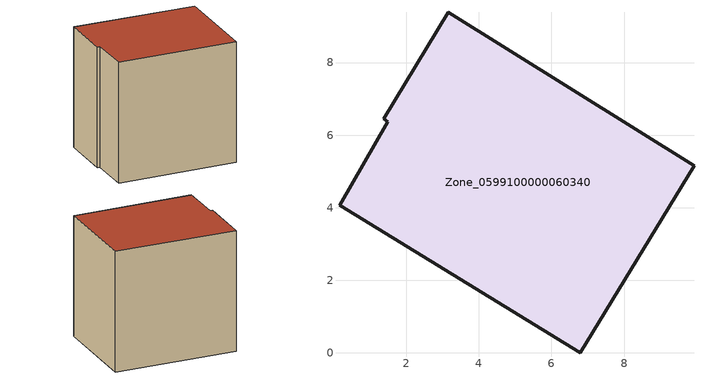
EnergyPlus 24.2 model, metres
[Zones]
Zone_0599100000060340
 floor ground (C_G): 9.93,5.16 6.8,0 0.16,4.07 1.49,6.37 1.38,6.45 3.16,9.39 z0
 wall outside (C_F): 9.93,5.16 3.16,9.39 1.38,6.45 1.49,6.37 0.16,4.07 6.8,0 9.93,5.16 z0:7.92
 roof outside (C_R): 6.8,0 9.93,5.16 3.16,9.39 1.38,6.45 1.49,6.37 0.16,4.07 z7.92
[BUILDING]
Pand.0599100000060340: North Axis=0; Terrain=City; Loads Convergence Tolerance Value=0.04; Temperature Convergence Tolerance Value=0.4; Solar Distribution=FullExterior; Maximum Number of Warmup Days=25; Minimum Number of Warmup Days=1
[Site:Location]
Rotterdam.The.Hague.AP_ZH_NLD Design_Conditions: Latitude=51.96; Longitude=4.45; Time Zone=1; Elevation=-4.5
[SITE:GROUNDTEMPERATURE:BUILDINGSURFACE]
18, 18, 18, 18, 18, 18, 18, 18, 18, 18, 18, 18
[MATERIAL] Thermal Absorptance=0.9; Solar Absorptance=0.7; Visible Absorptance=0.7
Name | Roughness | Thickness | Conductivity | Density | Specific Heat
G.TI.1946-1964 | MediumSmooth | 0.15 | 1 | 540 | 1210
F.TI.1946-1964 | Rough | 0.3 | 0.857143 | 1920 | 840
R.TI.1946-1964 | MediumRough | 0.2 | 0.277778 | 1500 | 1000
[CONSTRUCTION]
C_G: G.TI.1946-1964
C_F: F.TI.1946-1964
C_R: R.TI.1946-1964
[ZONE]
Zone_0599100000060340: Type=1; Multiplier=1; Ceiling Height=Autocalculate; Volume=Autocalculate; Floor Area=autocalculate; Part of Total Floor Area=Yes
[ZONEINFILTRATION:DESIGNFLOWRATE]
Infil_Zone_0599100000060340: Zone or ZoneList or Space or SpaceList=Zone_0599100000060340; Schedule=AlwaysOn; Design Flow Rate Calculation Method=Flow/Area; Flow Rate per Floor Area=0.003; Constant Term Coefficient=1; Temperature Term Coefficient=0; Velocity Term Coefficient=0; Velocity Squared Term Coefficient=0
[HVACTEMPLATE:ZONE:IDEALLOADSAIRSYSTEM]
Zone_0599100000060340: Maximum Heating Supply Air Temperature=50; Minimum Cooling Supply Air Temperature=13; Maximum Heating Supply Air Humidity Ratio=0.0156; Minimum Cooling Supply Air Humidity Ratio=0.0077; Heating Limit=NoLimit; Cooling Limit=NoLimit; Dehumidification Control Type=ConstantSensibleHeatRatio; Cooling Sensible Heat Ratio=0.7; Dehumidification Setpoint=60; Humidification Control Type=None; Humidification Setpoint=30; Outdoor Air Method=None; Outdoor Air Flow Rate per Person=0.00944; Outdoor Air Flow Rate per Zone Floor Area=0; Outdoor Air Flow Rate per Zone=0; Demand Controlled Ventilation Type=None; Outdoor Air Economizer Type=NoEconomizer; Heat Recovery Type=None; Sensible Heat Recovery Effectiveness=0.7; Latent Heat Recovery Effectiveness=0.65
[ZONECONTROL:THERMOSTAT]
ThermostatControl_Zone_0599100000060340: Zone or ZoneList=Zone_0599100000060340; Control Type Schedule=DualSetpointControlType; Control 1=Thermostat_Zone_0599100000060340; Temperature Difference Between Cutout And Setpoint=0
[THERMOSTATSETPOINT:DUALSETPOINT]
Thermostat_Zone_0599100000060340: Heating Setpoint Temperature Schedule=HeatingSetpoint_Zone_0599100000060340; Cooling Setpoint Temperature Schedule=CoolingSetpoint_Zone_0599100000060340
[SCHEDULE:COMPACT]
HeatingSetpoint_Zone_0599100000060340: Through: 12/31, For: AllDays, Until: 24:00, 21
CoolingSetpoint_Zone_0599100000060340: Through: 12/31, For: AllDays, Until: 24:00, 24
DualSetpointControlType: Through: 12/31, For: AllDays, Until: 24:00, 4
AlwaysOn: Through: 12/31, For: AllDays, Until: 24:00, 1
